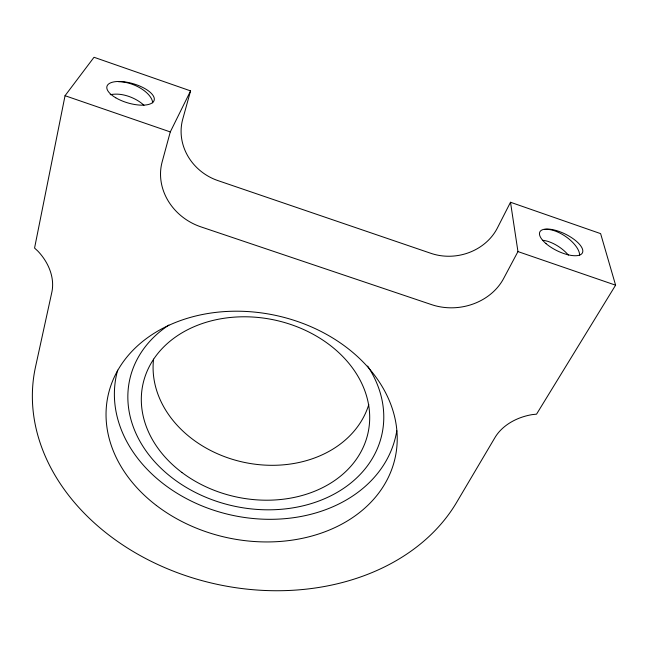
<?xml version="1.0" encoding="UTF-8"?>
<svg xmlns="http://www.w3.org/2000/svg" width="648" height="648" viewBox="0 0 648 648"><rect width="100%" height="100%" fill="white"/><g stroke="black" fill="none" stroke-linecap="round" stroke-linejoin="round"><path stroke-width="0.97" d="M65.043 95.71L34.563 248.054L37.924 251.165A52.747 40.986 31 0 1 51.719 292.783L35.486 367.043A223.698 174.037 12 0 0 189.84 577.02A223.698 174.037 12 0 0 456.654 502.346L494.732 437.967A50.293 37.608 -5 0 1 532.138 414.623L536.544 414.169L615.6 285.177L600.615 233.628L510.503 202.257L497.405 227.958A51.386 45.562 -10.4 0 1 430.912 253.328L217.882 180.581A51.783 47.766 29.6 0 1 182.728 119.224L190.577 90.89L94.025 57.275L65.043 95.71L170.286 131.925L190.577 90.89M170.286 131.925L162.146 161.911A56.149 50.439 25.9 0 0 200.921 226.865L431.576 304.633A55.631 47.968 -7.2 0 0 503.626 278.51L517.955 251.578L510.503 202.257M517.955 251.578L615.6 285.177M396.779 430.766A142.957 112.493 12 0 1 231.944 515.201A142.957 112.493 12 0 1 117.669 370.146M367.643 366.055A129.041 101.485 12 0 1 326.73 497.761A129.041 101.485 12 0 1 155.261 462.38A129.041 101.485 12 0 1 168.901 325.045M368.801 404.538A110.282 88.825 12 0 1 244.256 462.38A110.282 88.825 12 0 1 153.568 359.122M542.579 240.286A23.085 10.708 34.6 0 1 568.385 255.109M544.709 229.53A23.255 10.587 34.4 0 1 566.968 237.443A23.255 10.587 34.4 0 1 579.62 255.288M143.969 105.316A24.203 12.393 22.6 0 0 115.692 94.138A24.098 7.371 10.9 0 0 110.201 94.697M118.56 81.737A24.397 12.28 22.7 0 1 152.701 102.878M156.354 505.44A146.869 113.74 12 0 0 394.624 460.015A146.869 113.74 12 0 0 203.934 314.215A146.869 113.74 12 0 0 156.354 505.44M546.07 243.664A23.709 9.291 26.1 0 0 582.171 253.271A23.709 9.291 26.1 0 0 555.19 230.234A23.709 9.291 26.1 0 0 546.07 243.664M115.757 97.791A24.608 9.971 16.5 0 0 154.054 100.602A24.608 9.971 16.5 0 0 121.84 81.591A24.608 9.971 16.5 0 0 115.757 97.791M181.877 472.441A115.15 90.509 12 0 0 367.918 433.431A115.15 90.509 12 0 0 216.724 319.586A115.15 90.509 12 0 0 181.877 472.441"/></g></svg>
